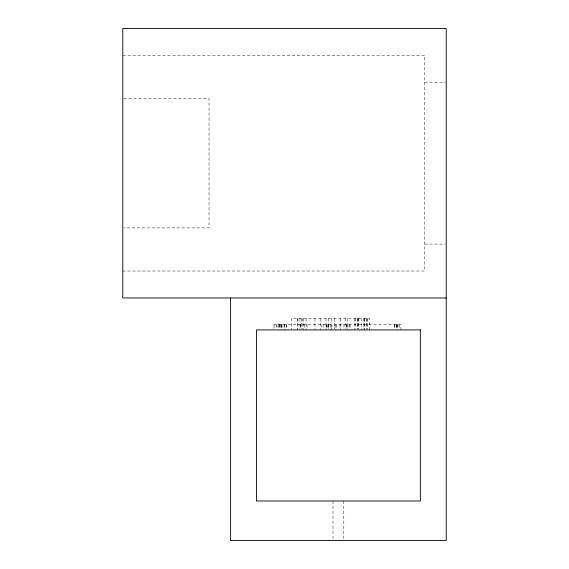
<?xml version="1.0" encoding="UTF-8"?>
<svg xmlns="http://www.w3.org/2000/svg" width="569" height="569" viewBox="0 0 569 569"><rect width="100%" height="100%" fill="white"/><g stroke="black" fill="none" stroke-linecap="round" stroke-linejoin="round"><path stroke-width="0.43" stroke-dasharray="2.85 2.13" d="M122.783 55.399L424.652 55.399L424.652 271.022L122.783 271.022M424.652 82.356L445.356 82.356M123.665 98.529L209.029 98.529L209.029 227.899L123.665 227.899M424.652 244.073L445.356 244.073M400.96 329.906L400.96 324.515L334.686 324.515L334.686 328.37M399.317 324.515L399.317 328.37M397.973 324.515L397.973 328.37M397.752 324.515L397.752 329.906M396.906 324.515L396.906 328.37M396.522 324.515L396.522 329.906M396.323 324.515L396.323 328.37M394.708 324.515L394.708 328.37M394.488 324.515L394.488 328.37M369.651 329.906L369.651 318.462L291.307 318.462L291.307 329.031M367.716 318.462L367.716 329.031M366.955 318.462L366.955 329.906M366.671 318.462L366.671 329.031M364.537 318.462L364.537 329.906M364.437 318.462L364.437 329.031M363.655 318.462L363.655 329.031M361.564 318.462L361.564 329.906M358.868 318.462L358.868 329.031M358.555 318.462L358.555 329.031M357.83 318.462L357.83 329.031M357.51 318.462L357.51 329.031M355.547 318.462L355.547 329.031M354.643 318.462L354.643 329.906M349.999 324.515L349.999 329.906M349.892 324.515L349.892 328.37M347.972 324.515L347.972 329.906M347.097 318.462L347.097 329.031M346.877 324.515L346.877 329.906M346.464 324.515L346.464 328.37M345.12 318.462L345.12 329.031M343.961 324.515L343.961 328.37M343.797 500.997L343.797 539.668M340.632 318.462L340.632 329.906M339.97 324.515L339.97 328.37M336.642 324.515L336.642 329.906M335.674 324.515L335.674 329.906M334.572 318.462L334.572 329.031M333.014 500.997L333.014 539.668M331.912 328.37L331.912 324.515L273.845 324.515L273.845 328.37M331.222 318.462L331.222 329.906M330.625 324.515L330.625 329.906M328.569 324.515L328.569 328.37M328.398 318.462L328.398 329.031M328.263 324.515L328.263 328.37M327.239 324.515L327.239 328.37M326.791 324.515L326.791 328.37M326.755 324.515L326.755 328.37M326.016 318.462L326.016 329.906M323.889 324.515L323.889 328.37M321.926 324.515L321.926 328.37M320.297 318.462L320.297 329.906M314.942 318.462L314.942 329.906M307.04 324.515L307.04 328.37M306.101 318.462L306.101 329.906M304.28 324.515L304.28 328.37M303.455 318.462L303.455 329.906M302.395 318.462L302.395 329.031M301.584 318.462L301.584 329.031M300.823 324.515L300.823 328.37M300.254 324.515L300.254 328.37M299.984 318.462L299.984 329.031M297.95 318.462L297.95 329.031M297.352 318.462L297.352 329.906M286.748 324.515L286.748 328.37M286.641 324.515L286.641 328.37M284.799 324.515L284.799 329.906M284.621 324.515L284.621 329.906M282.942 324.515L282.942 328.37M281.612 324.515L281.612 328.37M281.491 324.515L281.449 329.906M281.193 324.515L281.193 328.37M280.247 324.515L280.247 328.37M279.628 324.515L279.628 328.37M279.514 324.515L279.514 328.37M278.248 324.515L278.248 328.37M277.025 324.515L277.025 328.37M276.171 324.515L276.171 328.37M274.073 324.515L274.073 328.37"/><path stroke-width="0.85" d="M446.217 297.978L122.783 297.978L122.783 28.45L446.217 28.45L446.217 540.55L230.594 540.55L230.594 297.978M420.342 329.906L256.47 329.906L256.47 500.997L420.342 500.997L420.342 329.906"/></g></svg>
